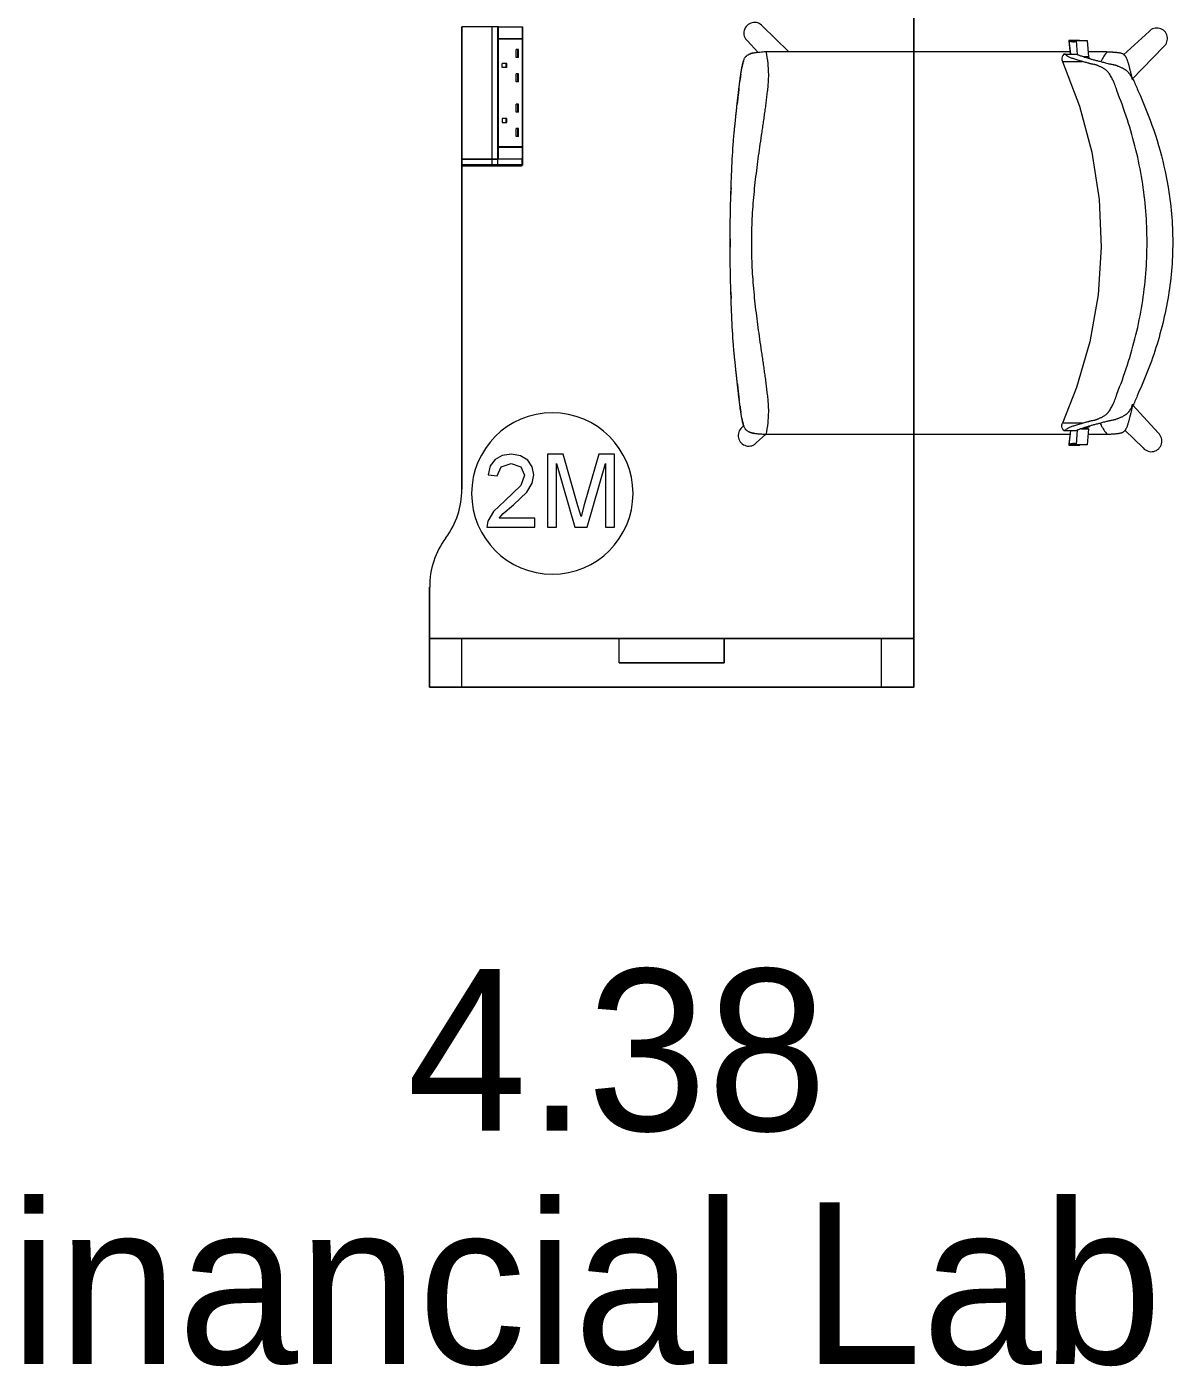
# Model space of a CAD drawing. Header units: millimetres. Extents: x 79795 to 317870, y -36033 to 97293.
# Drawn here: x 178801 to 180221, y 21896 to 23556 of the extents above; entities that cross this region are included whole.
import ezdxf

# ---------------------------------------------------------------- set-up
doc = ezdxf.new("R2010")
doc.units = ezdxf.units.MM
doc.header["$MEASUREMENT"] = 0
doc.layers.add('A-AREA-IDEN', color=7, linetype='CONTINUOUS', lineweight=9)
doc.layers.add('I-FURN', color=8, linetype='CONTINUOUS', lineweight=9)
doc.styles.add('Century Gothic', font='GOTHIC.TTF', dxfattribs={"height": 200})

msp = doc.modelspace()

# ---------------------------------------------------------------- linework, layer by layer
at = {"layer": 'I-FURN'}
for p, q in [((179899.9, 22737.6), (179899.9, 23837.6)), ((179899.9, 23837.6), (179899.9, 22737.6)), ((179339.9, 23555.4), (179339.9, 23391.5)), ((179339.9, 23391.5), (179339.9, 23555.4)), ((179377.4, 23555.4), (179339.9, 23555.4)), ((179377.4, 23391.5), (179377.4, 23555.4)), ((179384.3, 23555.4), (179377.4, 23555.4)), ((179385.1, 23555.5), (179382.7, 23555.5)), ((179384.3, 23391.5), (179384.3, 23555.4)), ((179384.3, 23555.4), (179384.9, 23555.4)), ((179384.9, 23555.4), (179384.9, 23540.5)), ((179385.1, 23540.5), (179385.1, 23555.5)), ((179385.1, 23555.5), (179415, 23555.5)), ((179414.8, 23391.5), (179414.8, 23555.4)), ((179415, 23555.5), (179415, 23540.5)), ((179744.6, 23524.9), (179712.3, 23556.3)), ((180191.2, 23549.7), (180159.7, 23520.7)), ((179384.9, 23540), (179384.9, 23407)), ((179415, 23540.5), (179385.1, 23540.5)), ((179385.1, 23407), (179385.1, 23540)), ((179415, 23540), (179385.1, 23540)), ((179409.9, 23527.4), (179407.1, 23527.4)), ((179407.1, 23517.4), (179407.1, 23527.4)), ((179409.2, 23517.4), (179409.2, 23527.4)), ((179409.9, 23517.4), (179409.9, 23527.4)), ((179414.6, 23540.5), (179414.6, 23540)), ((179415, 23540), (179415, 23407)), ((179693.6, 23538.1), (179706.6, 23523.9)), ((180091.7, 23538.7), (180093.7, 23521.5)), ((180105, 23538.7), (180091.7, 23538.7)), ((180091.7, 23537.8), (180093.6, 23521.5)), ((180102.6, 23521), (180101.4, 23538.4)), ((180101.4, 23538.4), (180114.7, 23538.4)), ((180114.7, 23538.4), (180116.1, 23518.5)), ((180170, 23490.3), (180209.4, 23531)), ((179409.9, 23517.4), (179407.1, 23517.4)), ((179716.3, 23524.9), (179716.9, 23524.9)), ((180083.6, 23518.3), (180083.3, 23516.8)), ((180083.3, 23516.8), (180083.3, 23514.5)), ((180083.3, 23514.5), (180083.9, 23512.4)), ((180084.3, 23520), (180083.6, 23518.3)), ((180083.9, 23512.4), (180105.1, 23457.3)), ((180085.4, 23521.5), (180084.3, 23520)), ((180087.5, 23521.5), (180101.1, 23521.5)), ((180116.1, 23518.5), (180110.2, 23518.5)), ((180116.1, 23517.5), (180113.1, 23517.5)), ((179395.6, 23509.9), (179389.9, 23509.9)), ((179389.9, 23504.9), (179389.9, 23509.9)), ((179395.6, 23504.9), (179389.9, 23504.9)), ((179394.9, 23504.9), (179394.9, 23509.9)), ((179395.6, 23504.9), (179395.6, 23509.9)), ((179409.9, 23497.4), (179407.1, 23497.4)), ((179407.1, 23487.4), (179407.1, 23497.4)), ((179409.2, 23487.4), (179409.2, 23497.4)), ((179409.9, 23487.4), (179409.9, 23497.4)), ((179409.9, 23487.4), (179407.1, 23487.4)), ((179409.9, 23459.6), (179407.1, 23459.6)), ((179407.1, 23449.6), (179407.1, 23459.6)), ((179409.9, 23449.6), (179407.1, 23449.6)), ((179409.2, 23449.6), (179409.2, 23459.6)), ((179409.9, 23449.6), (179409.9, 23459.6)), ((180105.1, 23457.3), (180120.3, 23400.2)), ((179389.9, 23442.1), (179389.9, 23437.1)), ((179395.6, 23442.1), (179389.9, 23442.1)), ((179389.9, 23437.1), (179395.6, 23437.1)), ((179394.9, 23437.1), (179394.9, 23442.1)), ((179395.6, 23437.1), (179395.6, 23442.1)), ((179409.9, 23429.6), (179407.1, 23429.6)), ((179407.1, 23419.6), (179407.1, 23429.6)), ((179409.2, 23419.6), (179409.2, 23429.6)), ((179409.9, 23419.6), (179409.9, 23429.6)), ((179409.9, 23419.6), (179407.1, 23419.6)), ((179384.9, 23406.5), (179384.9, 23391.5)), ((179415, 23407), (179385.1, 23407)), ((179385.1, 23391.5), (179385.1, 23406.5)), ((179385.1, 23406.5), (179415, 23406.5)), ((179414.6, 23407), (179414.6, 23406.5)), ((179415, 23406.5), (179415, 23391.5)), ((180120.3, 23400.2), (180129.2, 23341.7)), ((179339.9, 23391.5), (179377.4, 23391.5)), ((179339.9, 23391.4), (179339.9, 23384.4)), ((179339.9, 23384.4), (179339.9, 23391.4)), ((179377.4, 23391.4), (179339.9, 23391.4)), ((179339.9, 23384.4), (179339.9, 22982.6)), ((179339.9, 22982.6), (179339.9, 23384.4)), ((179377.4, 23384.4), (179339.9, 23384.4)), ((179344.9, 23383.4), (179340.9, 23383.4)), ((179340.9, 23383.4), (179378, 23383.4)), ((179344.9, 23383.4), (179344.9, 23384.4)), ((179383.5, 23383.4), (179344.9, 23383.4)), ((179377.4, 23391.5), (179384.3, 23391.5)), ((179377.4, 23384.4), (179377.4, 23391.4)), ((179384.3, 23391.4), (179377.4, 23391.4)), ((179384.3, 23384.4), (179377.4, 23384.4)), ((179378, 23383.4), (179383.5, 23383.4)), ((179383.5, 23383.4), (179413.8, 23383.4)), ((179383.5, 23383.4), (179413.8, 23383.4)), ((179384.9, 23391.5), (179384.3, 23391.5)), ((179384.3, 23384.4), (179384.3, 23391.4)), ((179414.6, 23391.4), (179384.3, 23391.4)), ((179414.6, 23384.4), (179384.3, 23384.4)), ((179415, 23391.5), (179385.1, 23391.5)), ((179414.4, 23383.7), (179414.4, 23383.7)), ((179414.6, 23384.4), (179414.6, 23391.4)), ((179414.8, 23391.4), (179414.6, 23391.4)), ((179414.8, 23384.4), (179414.6, 23384.4)), ((179414.8, 23384.4), (179414.8, 23391.4)), ((179414.8, 23384.4), (179414.8, 23391.4)), ((179414.8, 23391.4), (179414.8, 23384.4)), ((180129.2, 23341.7), (180131.8, 23282.6)), ((180131.8, 23282.6), (180128, 23223.6)), ((180128, 23223.6), (180117.8, 23165.4)), ((180117.8, 23165.4), (180101.4, 23108.6)), ((180101.4, 23108.6), (180083.9, 23064.7)), ((180202.7, 23052), (180170.5, 23087.1)), ((180083.3, 23062.6), (180083.9, 23064.7)), ((179689.7, 23062.1), (179686.8, 23059.2)), ((179705, 23040.4), (179715.8, 23050.3)), ((179716.9, 23050.3), (179716.3, 23050.3)), ((180083.3, 23060.3), (180083.3, 23062.6)), ((180083.6, 23058.8), (180083.3, 23060.3)), ((180084.3, 23057.1), (180083.6, 23058.8)), ((180085.4, 23055.5), (180084.3, 23057.1)), ((180087.5, 23055.5), (180101.1, 23055.5)), ((180093.7, 23055.5), (180091.7, 23038.4)), ((180093.9, 23055.5), (180091.7, 23037.4)), ((180101.4, 23038.7), (180102.6, 23056.1)), ((180101.4, 23037.7), (180102.7, 23056.1)), ((180107.3, 23057.7), (180116.1, 23057.7)), ((180110.2, 23058.6), (180116.1, 23058.6)), ((180116.1, 23057.7), (180114.7, 23037.7)), ((180161.2, 23055.9), (180184, 23033.8)), ((180091.7, 23037.4), (180105, 23037.4)), ((180114.7, 23037.7), (180101.4, 23037.7)), ((179381, 23019.4), (179375.1, 23011.5)), ((179389.8, 23024.3), (179381, 23019.4)), ((179388.4, 23010.5), (179400.9, 23014.6)), ((179401.2, 23026), (179389.8, 23024.3)), ((179400.9, 23014.6), (179412.9, 23010.4)), ((179412.6, 23024.1), (179401.2, 23026)), ((179421.4, 23018.7), (179412.6, 23024.1)), ((179427, 23010.6), (179421.4, 23018.7)), ((179465.2, 23026), (179445.8, 23026)), ((179445.8, 23026), (179445.8, 22935.5)), ((179457.1, 22935.5), (179457.1, 23014.6)), ((179457.1, 23014.6), (179479.8, 22935.5)), ((179483.7, 22962.2), (179465.2, 23026)), ((179509.7, 23026), (179491.5, 22963.3)), ((179495.1, 22935.5), (179517.8, 23014.6)), ((179529.1, 23026), (179509.7, 23026)), ((179517.8, 23014.6), (179517.8, 22935.5)), ((179529.1, 22935.5), (179529.1, 23026)), ((179375.1, 23011.5), (179372.3, 23000.5)), ((179372.3, 23000.5), (179383.6, 22999.1)), ((179383.6, 22999.1), (179388.4, 23010.5)), ((179417.5, 23000.1), (179412.7, 22987.3)), ((179412.9, 23010.4), (179417.5, 23000.1)), ((179426.8, 22990), (179428.8, 23000.7)), ((179428.8, 23000.7), (179427, 23010.6)), ((179412.7, 22987.3), (179393.1, 22968.4)), ((179420.2, 22978.9), (179426.8, 22990)), ((179393.1, 22968.4), (179379, 22955.3)), ((179391, 22952.6), (179404, 22963.5)), ((179404, 22963.5), (179420.2, 22978.9)), ((179491.5, 22963.3), (179487.5, 22948.9)), ((179379, 22955.3), (179372.1, 22943.3)), ((179385.9, 22946.8), (179391, 22952.6)), ((179430.3, 22946.8), (179385.9, 22946.8)), ((179430.3, 22935.5), (179430.3, 22946.8)), ((179487.5, 22948.9), (179483.7, 22962.2)), ((179372.1, 22943.3), (179370.9, 22935.5)), ((179370.9, 22935.5), (179430.3, 22935.5)), ((179445.8, 22935.5), (179457.1, 22935.5)), ((179479.8, 22935.5), (179495.1, 22935.5)), ((179517.8, 22935.5), (179529.1, 22935.5)), ((179299.9, 22861.5), (179299.9, 22737.6)), ((179299.9, 22737.6), (179299.9, 22861.5)), ((179339.9, 22797.6), (179299.9, 22797.6)), ((179299.9, 22797.6), (179534.9, 22797.6)), ((179299.9, 22737.6), (179299.9, 22797.6)), ((179299.9, 22737.6), (179299.9, 22797.6)), ((179859.9, 22797.6), (179339.9, 22797.6)), ((179339.9, 22737.6), (179339.9, 22797.6)), ((179339.9, 22737.6), (179339.9, 22797.6)), ((179534.9, 22797.6), (179664.9, 22797.6)), ((179534.9, 22767.6), (179534.9, 22797.6)), ((179534.9, 22767.6), (179534.9, 22797.6)), ((179664.9, 22797.6), (179899.9, 22797.6)), ((179664.9, 22767.6), (179664.9, 22797.6)), ((179664.9, 22797.6), (179664.9, 22767.6)), ((179899.9, 22797.6), (179859.9, 22797.6)), ((179859.9, 22737.6), (179859.9, 22797.6)), ((179859.9, 22737.6), (179859.9, 22797.6)), ((179899.9, 22737.6), (179899.9, 22797.6)), ((179899.9, 22797.6), (179899.9, 22737.6)), ((179664.9, 22767.6), (179534.9, 22767.6)), ((179534.9, 22767.6), (179664.9, 22767.6)), ((179899.9, 22737.6), (179299.9, 22737.6)), ((179299.9, 22737.6), (179339.9, 22737.6)), ((179299.9, 22737.6), (179899.9, 22737.6)), ((179899.9, 22737.6), (179299.9, 22737.6)), ((179339.9, 22737.6), (179859.9, 22737.6)), ((179859.9, 22737.6), (179899.9, 22737.6))]:
    msp.add_line(p, q, dxfattribs=at)
at = {"layer": 'I-FURN', "flags": 128}
for points in [[(179340.9, 23383.4), (179340.9, 23383.4), (179340.8, 23383.4), (179340.8, 23383.4), (179340.8, 23383.5), (179340.7, 23383.5), (179340.7, 23383.5), (179340.6, 23383.5), (179340.6, 23383.5), (179340.6, 23383.5), (179340.5, 23383.5), (179340.5, 23383.5), (179340.5, 23383.6), (179340.4, 23383.6), (179340.4, 23383.6), (179340.4, 23383.6), (179340.3, 23383.6), (179340.3, 23383.7), (179340.3, 23383.7), (179340.2, 23383.7), (179340.2, 23383.7), (179340.2, 23383.8), (179340.1, 23383.8), (179340.1, 23383.8), (179340.1, 23383.9), (179340.1, 23383.9), (179340.1, 23383.9), (179340, 23384), (179340, 23384), (179340, 23384), (179340, 23384.1), (179340, 23384.1), (179340, 23384.2), (179340, 23384.2), (179339.9, 23384.2), (179339.9, 23384.3), (179339.9, 23384.3), (179339.9, 23384.4), (179339.9, 23384.4), (179339.9, 23384.4), (179339.9, 23384.4)], [(179344.9, 23383.4), (179344.8, 23383.4), (179344.6, 23383.4), (179344.4, 23383.4), (179344.3, 23383.4), (179344.1, 23383.4), (179344, 23383.4), (179343.8, 23383.4), (179343.7, 23383.4), (179343.5, 23383.4), (179343.4, 23383.4), (179343.2, 23383.4), (179343.1, 23383.4), (179342.9, 23383.4), (179342.8, 23383.4), (179342.7, 23383.4), (179342.5, 23383.4), (179342.4, 23383.4), (179342.3, 23383.4), (179342.2, 23383.4), (179342.1, 23383.4), (179341.9, 23383.4), (179341.8, 23383.4), (179341.7, 23383.4), (179341.6, 23383.4), (179341.6, 23383.4), (179341.5, 23383.4), (179341.4, 23383.4), (179341.3, 23383.4), (179341.3, 23383.4), (179341.2, 23383.4), (179341.1, 23383.4), (179341.1, 23383.4), (179341, 23383.4), (179341, 23383.4), (179341, 23383.4), (179341, 23383.4), (179340.9, 23383.4), (179340.9, 23383.4), (179340.9, 23383.4)], [(179340.9, 23383.4), (179340.9, 23383.4), (179340.9, 23383.4)], [(179340.9, 23383.4), (179341.2, 23383.4), (179341.6, 23383.4), (179342.2, 23383.4), (179342.9, 23383.4), (179343.7, 23383.4), (179344.6, 23383.4), (179345.7, 23383.4), (179346.9, 23383.4), (179348.2, 23383.4), (179349.7, 23383.4), (179351.3, 23383.4), (179353, 23383.4), (179354.8, 23383.4), (179356.7, 23383.4), (179358.8, 23383.4), (179360.9, 23383.4), (179363.2, 23383.4), (179365.5, 23383.4), (179368, 23383.4), (179370.5, 23383.4), (179373.2, 23383.4), (179375.9, 23383.4), (179378, 23383.4)], [(179378, 23383.4), (179378.1, 23383.4), (179378.2, 23383.4), (179378.4, 23383.4), (179378.5, 23383.4), (179378.7, 23383.4), (179378.8, 23383.4), (179379, 23383.4), (179379.1, 23383.4), (179379.3, 23383.4), (179379.4, 23383.4), (179379.6, 23383.4), (179379.7, 23383.4), (179379.9, 23383.4), (179380.1, 23383.4), (179380.2, 23383.4), (179380.4, 23383.4), (179380.5, 23383.4), (179380.7, 23383.4), (179380.8, 23383.4), (179381, 23383.4), (179381.2, 23383.4), (179381.3, 23383.4), (179381.5, 23383.4), (179381.6, 23383.4), (179381.8, 23383.4), (179381.9, 23383.4), (179382.1, 23383.4), (179382.2, 23383.4), (179382.3, 23383.4), (179382.5, 23383.4), (179382.6, 23383.4), (179382.7, 23383.4), (179382.8, 23383.4), (179383, 23383.4), (179383.1, 23383.4), (179383.2, 23383.4), (179383.3, 23383.4), (179383.4, 23383.4), (179383.5, 23383.4)], [(179414.8, 23384.4), (179414.8, 23384.4), (179414.8, 23384.4), (179414.8, 23384.3), (179414.8, 23384.3), (179414.7, 23384.2), (179414.7, 23384.2), (179414.7, 23384.2), (179414.7, 23384.1), (179414.7, 23384.1), (179414.7, 23384.1), (179414.7, 23384), (179414.7, 23384), (179414.6, 23383.9)]]:
    msp.add_lwpolyline(points, dxfattribs=at)
at = {"layer": 'I-FURN'}
for centre, radius, start, end in [((179702.3, 23547.8), 13.1, 40.3941, 228.0104), ((180200.9, 23540.9), 13.1, 310.4176, 138.0338), ((179451.9, 22977.4), 100, 0, 180), ((179695.3, 23049.2), 13.1, 130.3707, 317.9869), ((180194, 23042.3), 13.1, 220.3941, 48.0104), ((179239.9, 22982.6), 100, 323.1301, 0), ((179239.9, 22982.6), 100, 323.1301, 0), ((179451.9, 22977.4), 100, 180.0251, 0), ((179400, 22862.6), 100, 143.1301, 180.6256), ((179400, 22862.6), 100, 143.1301, 180.6256)]:
    msp.add_arc(centre, radius, start, end, dxfattribs=at)
for centre, major_axis, ratio, start_param, end_param in [((180097.1, 23555.2), (0, -17.4), 0.978487, 5.960696, 6.540192), ((180097.1, 23554.3), (0, -17.4), 0.978487, 5.960696, 6.540192), ((180110.4, 23555.2), (0, -17.4), 0.978487, 5.960696, 6.044337), ((179340.9, 23384.4), (0, 1), 0.998113, 1.570796, 3.141593), ((179378, 23384.4), (0, 1), 0.56467, 1.570796, 3.141593), ((179383.5, 23384.4), (0, 1), 0.819152, 3.141593, 4.712389), ((179413.8, 23384.4), (0, -1), 0.819152, 0, 1.570796), ((180097.1, 23021.9), (0, -17.4), 0.978487, 2.884586, 3.464082), ((180097.1, 23020.9), (0, -17.4), 0.978487, 2.884586, 3.464082), ((180110.4, 23020.9), (0, -17.4), 0.978487, 3.380441, 3.464082)]:
    msp.add_ellipse(centre, major_axis=major_axis, ratio=ratio, start_param=start_param, end_param=end_param, dxfattribs=at)
for points, knots in [([(179676.2, 23413.9), (179676.5, 23417.1), (179677, 23421.8), (179677.6, 23427.9), (179678, 23432.4), (179678.5, 23436.7), (179678.9, 23440.8), (179679.3, 23445), (179679.8, 23449.4), (179680.3, 23454.2), (179680.8, 23459.1), (179681.4, 23463.9), (179681.9, 23468.6), (179682.4, 23473), (179682.8, 23477), (179683.3, 23480.5), (179683.6, 23483.4), (179683.9, 23485.7), (179684.2, 23488), (179684.5, 23490.7), (179685, 23494), (179685.5, 23497.5), (179685.9, 23500.1), (179686.2, 23501.7), (179686.4, 23502.9), (179686.6, 23504.1), (179686.9, 23505.7), (179687.3, 23507.8), (179687.9, 23510.1), (179688.7, 23513), (179689.5, 23515.4), (179690.4, 23517), (179690.9, 23517.8), (179691.3, 23518.4), (179691.8, 23518.9), (179692.4, 23519.5), (179693.6, 23520.5), (179695.3, 23521.4), (179697.3, 23522.2), (179698.9, 23522.7), (179700.8, 23523.2), (179703.4, 23523.6), (179706.9, 23524.1), (179711, 23524.5), (179714.4, 23524.8), (179715.8, 23524.9), (179716.3, 23524.9)], [0, 0, 0, 0, 0.0625, 0.09375, 0.125, 0.15625, 0.1875, 0.21875, 0.25, 0.28125, 0.3125, 0.34375, 0.375, 0.40625, 0.4375, 0.46875, 0.484375, 0.5, 0.515625, 0.53125, 0.5625, 0.59375, 0.609375, 0.617188, 0.625, 0.632812, 0.640625, 0.65625, 0.671875, 0.6875, 0.71875, 0.734375, 0.742188, 0.75, 0.757812, 0.765625, 0.78125, 0.8125, 0.828125, 0.84375, 0.859375, 0.875, 0.90625, 0.9375, 0.96875, 1, 1, 1, 1]), ([(179688.8, 23513.1), (179688.7, 23512.9), (179688.5, 23512.2), (179688.1, 23510.8), (179687.6, 23509), (179687.2, 23507.1), (179686.9, 23505.9), (179686.8, 23505.3)], [0.2634642, 0.2634642, 0.2634642, 0.2634642, 0.26785714, 0.28571429, 0.30357143, 0.32142857, 0.33764593, 0.33764593, 0.33764593, 0.33764593]), ([(179700.3, 23523), (179699.8, 23522.9), (179698.6, 23522.6), (179697, 23522.1), (179695.7, 23521.6), (179694.9, 23521.2), (179694.8, 23521.1)], [0.11388456, 0.11388456, 0.11388456, 0.11388456, 0.125, 0.14285714, 0.16071429, 0.16623382, 0.16623382, 0.16623382, 0.16623382]), ([(179698.9, 23287.6), (179698.9, 23297.6), (179699.3, 23312.7), (179700.5, 23332.8), (179701.8, 23347.8), (179703.3, 23362.7), (179705.1, 23377.7), (179707, 23392.1), (179709, 23406.5), (179710.8, 23418.9), (179712.3, 23428.8), (179713.4, 23436.2), (179714.4, 23443.6), (179715.5, 23451), (179716.3, 23457.1), (179717, 23462), (179717.4, 23465.7), (179717.8, 23469.4), (179718.4, 23474.4), (179719.2, 23480.6), (179719.7, 23486.8), (179719.9, 23491.8), (179720, 23495.5), (179719.9, 23499.2), (179719.7, 23504.1), (179719, 23512.7), (179717.8, 23520), (179716.9, 23524.9)], [0, 0, 0, 0, 0.125, 0.1875, 0.25, 0.3125, 0.375, 0.4375, 0.5, 0.5625, 0.59375, 0.625, 0.65625, 0.6875, 0.71875, 0.734375, 0.75, 0.765625, 0.78125, 0.8125, 0.84375, 0.859375, 0.875, 0.890625, 0.90625, 0.9375, 1, 1, 1, 1]), ([(179716.9, 23524.9), (179727.1, 23524.9), (179742, 23524.9), (179761.7, 23524.9), (179776.5, 23524.9), (179791.2, 23524.9), (179805.8, 23524.9), (179818.1, 23524.9), (179828.1, 23524.9), (179835.7, 23524.9), (179843.3, 23524.9), (179853.4, 23524.9), (179865.9, 23524.9), (179878.3, 23524.9), (179888.4, 23524.9), (179894.8, 23524.9), (179898.7, 23524.9), (179900, 23524.9)], [-1, -1, -1, -1, -0.9285714, -0.8928571, -0.8571429, -0.8214286, -0.7857143, -0.75, -0.7321429, -0.7142857, -0.6964286, -0.6785714, -0.6428571, -0.6071429, -0.5892857, -0.5714286, -0.5621337, -0.5621337, -0.5621337, -0.5621337]), ([(179900, 23524.9), (179901.2, 23524.9), (179905, 23524.9), (179913.7, 23524.9), (179926.2, 23524.9), (179941.2, 23524.9), (179956.4, 23524.9), (179971.5, 23524.9), (179986.4, 23524.9), (179998.8, 23524.9), (180008.9, 23524.9), (180016.5, 23524.9), (180024.1, 23524.9), (180034, 23524.9), (180046.2, 23524.9), (180058.6, 23524.9), (180068.7, 23524.9), (180076.4, 23524.9), (180084.2, 23524.9), (180090.1, 23524.9), (180093.3, 23524.9), (180094, 23524.9)], [-0.5621337, -0.5621337, -0.5621337, -0.5621337, -0.5535714, -0.5357143, -0.5, -0.4642857, -0.4285714, -0.3928571, -0.3571429, -0.3214286, -0.3035714, -0.2857143, -0.2678571, -0.25, -0.2142857, -0.1785714, -0.1607143, -0.1428571, -0.125, -0.1071429, -0.1022726, -0.1022726, -0.1022726, -0.1022726]), ([(180084.5, 23512.4), (180084.8, 23512.4), (180085.4, 23512.4), (180087.4, 23512.4), (180091.3, 23512.4), (180098.5, 23512.4), (180105.1, 23512.4), (180108.8, 23512.4)], [0.4444444, 0.4444444, 0.4444444, 0.4444444, 0.5138889, 0.5833333, 0.7222222, 0.8611111, 1, 1, 1, 1]), ([(180087.5, 23521.5), (180086.9, 23521.5), (180086.1, 23521.5), (180085.5, 23521.5), (180085.4, 23521.5), (180086, 23521.5), (180086.8, 23521.5), (180087.1, 23521.5)], [0, 0, 0, 0, 0.125, 0.25, 0.375, 0.5, 0.5828112, 0.5828112, 0.5828112, 0.5828112]), ([(180108.3, 23519.1), (180110.2, 23518.4), (180113.4, 23517.4), (180118.4, 23515.9), (180122.5, 23514.8), (180126.7, 23513.7), (180131.2, 23512.5), (180135.3, 23511.4), (180138.6, 23510.5), (180140.8, 23509.9), (180142.5, 23509.6), (180144.2, 23509.2), (180145.9, 23509), (180147.6, 23508.6), (180149, 23508.3), (180150.1, 23507.9), (180151, 23507.6), (180151.5, 23507.4), (180151.8, 23507.2), (180152.2, 23507.1), (180152.7, 23506.9), (180153.6, 23506.5), (180155, 23506), (180156.6, 23505.3), (180158.3, 23504.5), (180160, 23503.6), (180161.8, 23502.5), (180163.2, 23501.3), (180164.2, 23500.4), (180164.7, 23499.8), (180165.1, 23499.3), (180165.5, 23498.9), (180166.1, 23498.2), (180167, 23497), (180168.4, 23495.1), (180170, 23492.7), (180172, 23489), (180174.5, 23483.9), (180176.3, 23479.2), (180177.2, 23476.7)], [0, 0, 0, 0, 0.142857, 0.214286, 0.285714, 0.357143, 0.428571, 0.5, 0.535714, 0.571429, 0.589286, 0.607143, 0.642857, 0.660714, 0.678571, 0.696429, 0.705357, 0.709821, 0.714286, 0.71875, 0.723214, 0.732143, 0.75, 0.767857, 0.785714, 0.803571, 0.821429, 0.839286, 0.848214, 0.852679, 0.857143, 0.861607, 0.866071, 0.875, 0.892857, 0.910714, 0.928571, 0.964286, 1, 1, 1, 1]), ([(180151.2, 23476.7), (180150.5, 23479.2), (180149, 23483.8), (180146.8, 23488.9), (180145, 23492.5), (180143.6, 23494.9), (180142.4, 23496.8), (180141.5, 23498), (180141, 23498.7), (180140.6, 23499.2), (180140.3, 23499.6), (180139.7, 23500.2), (180138.8, 23501.2), (180137.4, 23502.4), (180135.7, 23503.6), (180134, 23504.5), (180132.3, 23505.4), (180130.7, 23506.1), (180129.4, 23506.6), (180128.5, 23507), (180128, 23507.2), (180127.7, 23507.4), (180127.3, 23507.5), (180126.9, 23507.7), (180126.1, 23508.1), (180125.1, 23508.4), (180123.9, 23508.7), (180122.4, 23509), (180121, 23509.3), (180119.5, 23509.5), (180118.3, 23509.8), (180117.1, 23510.1), (180115.5, 23510.6), (180112.7, 23511.3), (180110.4, 23512), (180108.8, 23512.4)], [0, 0, 0, 0, 0.0625, 0.125, 0.15625, 0.1875, 0.21875, 0.234375, 0.242188, 0.25, 0.257812, 0.265625, 0.28125, 0.3125, 0.34375, 0.375, 0.40625, 0.4375, 0.46875, 0.484375, 0.492188, 0.5, 0.507812, 0.515625, 0.53125, 0.5625, 0.59375, 0.625, 0.6875, 0.71875, 0.75, 0.78125, 0.8125, 0.875, 1, 1, 1, 1]), ([(180139.5, 23524.7), (180137.9, 23522.8), (180135, 23519), (180132.5, 23514.8), (180131.3, 23512.4), (180131.1, 23512.1)], [0, 0, 0, 0, 0.02777778, 0.05555556, 0.06066679, 0.06066679, 0.06066679, 0.06066679]), ([(180139.5, 23524.7), (180140.5, 23524.7), (180142.2, 23524.6), (180144.1, 23524.4), (180145.2, 23524.4), (180146.1, 23524.3), (180146.9, 23524.3), (180147.9, 23524.2), (180149.1, 23524.1), (180150.3, 23524), (180151.2, 23523.9), (180151.7, 23523.8), (180152.1, 23523.8), (180152.5, 23523.7), (180153, 23523.7), (180153.9, 23523.5), (180155.1, 23523.3), (180156.5, 23523), (180157.7, 23522.6), (180158.9, 23521.9), (180160.1, 23521), (180161, 23520.1), (180161.6, 23519.2), (180162.1, 23518.5), (180162.5, 23517.8), (180163, 23516.8), (180163.6, 23515.5), (180164.2, 23513.8), (180164.8, 23512.1), (180165.3, 23510.3), (180165.8, 23508.7), (180166.2, 23507.2), (180166.7, 23505.5), (180167.1, 23503.7), (180167.7, 23501.2), (180168.7, 23496.8), (180169.6, 23493), (180170, 23490.7)], [0, 0, 0, 0, 0.0625, 0.09375, 0.109375, 0.125, 0.140625, 0.15625, 0.1875, 0.21875, 0.234375, 0.242188, 0.25, 0.257812, 0.265625, 0.28125, 0.3125, 0.34375, 0.375, 0.40625, 0.4375, 0.46875, 0.484375, 0.5, 0.515625, 0.53125, 0.5625, 0.59375, 0.625, 0.65625, 0.6875, 0.71875, 0.75, 0.78125, 0.8125, 0.875, 1, 1, 1, 1]), ([(179685.4, 23496.9), (179685.4, 23496.8), (179685.3, 23495.8), (179685, 23494), (179684.7, 23491.7), (179684.4, 23489.7), (179684.3, 23488.6), (179684.2, 23488.2)], [0.40654079, 0.40654079, 0.40654079, 0.40654079, 0.41071429, 0.42857143, 0.44642857, 0.46428571, 0.47431632, 0.47431632, 0.47431632, 0.47431632]), ([(179683.2, 23479.9), (179683.1, 23479.5), (179683, 23478.5), (179682.7, 23475.9), (179682.3, 23472.2), (179681.8, 23468.1), (179681.4, 23464.1), (179681.1, 23461.3), (179680.9, 23459.8)], [0.5447675, 0.5447675, 0.5447675, 0.5447675, 0.5535714, 0.5714286, 0.6071429, 0.6428571, 0.6785714, 0.7142857, 0.7142857, 0.7142857, 0.7142857]), ([(180151.2, 23100.4), (180156, 23112.3), (180164.8, 23136.5), (180178.9, 23186.1), (180189.2, 23249.8), (180189.2, 23327.3), (180178.9, 23391), (180164.8, 23440.6), (180156, 23464.7), (180151.2, 23476.7)], [-1, -1, -1, -1, -0.9, -0.8, -0.6, -0.4, -0.2, -0.1, 0, 0, 0, 0]), ([(180177.2, 23476.7), (180184.7, 23460.6), (180197.9, 23427.8), (180213.7, 23370.8), (180222.2, 23306.3), (180219, 23235.4), (180206.5, 23177.6), (180191.4, 23132.8), (180182.2, 23111.1), (180177.2, 23100.4)], [-1, -1, -1, -1, -0.863636, -0.727273, -0.545455, -0.363636, -0.181818, -0.090909, 0, 0, 0, 0]), ([(179676.2, 23161.3), (179675.4, 23173.3), (179674.4, 23191.3), (179673.6, 23212.3), (179673.2, 23224.3), (179672.9, 23233.3), (179672.7, 23242.3), (179672.5, 23251.4), (179672.4, 23260.4), (179672.2, 23269.4), (179672.2, 23278.5), (179672.2, 23287.6), (179672.2, 23296.7), (179672.2, 23305.7), (179672.4, 23314.8), (179672.5, 23323.8), (179672.7, 23332.8), (179672.9, 23341.9), (179673.2, 23350.9), (179673.6, 23362.9), (179674.4, 23383.9), (179675.4, 23401.9), (179676.2, 23413.9)], [0, 0, 0, 0, 0.142857, 0.214286, 0.25, 0.285714, 0.321429, 0.357143, 0.392857, 0.428571, 0.464286, 0.5, 0.535714, 0.571429, 0.607143, 0.642857, 0.678571, 0.714286, 0.75, 0.785714, 0.857143, 1, 1, 1, 1]), ([(179673.3, 23356.2), (179673.3, 23354.4), (179673.2, 23351.6), (179673.1, 23348.8), (179673.1, 23347.8)], [0.45739181, 0.45739181, 0.45739181, 0.45739181, 0.5, 0.52352779, 0.52352779, 0.52352779, 0.52352779]), ([(179716.9, 23050.3), (179717.8, 23055.1), (179719, 23062.5), (179719.7, 23071.1), (179719.9, 23076), (179720, 23079.7), (179719.9, 23083.4), (179719.7, 23088.3), (179719.2, 23094.6), (179718.4, 23100.8), (179717.8, 23105.7), (179717.4, 23109.5), (179717, 23113.2), (179716.3, 23118.1), (179715.5, 23124.2), (179714.4, 23131.6), (179713.4, 23139), (179712.3, 23146.4), (179710.8, 23156.3), (179709, 23168.6), (179707, 23183.1), (179705.1, 23197.5), (179703.3, 23212.4), (179701.8, 23227.4), (179700.5, 23242.4), (179699.3, 23262.5), (179698.9, 23277.5), (179698.9, 23287.6)], [0, 0, 0, 0, 0.0625, 0.09375, 0.109375, 0.125, 0.140625, 0.15625, 0.1875, 0.21875, 0.234375, 0.25, 0.265625, 0.28125, 0.3125, 0.34375, 0.375, 0.40625, 0.4375, 0.5, 0.5625, 0.625, 0.6875, 0.75, 0.8125, 0.875, 1, 1, 1, 1]), ([(179673.1, 23227.4), (179673.1, 23226.4), (179673.2, 23223.6), (179673.3, 23220.8), (179673.4, 23219)], [0.47647303, 0.47647303, 0.47647303, 0.47647303, 0.5, 0.54260339, 0.54260339, 0.54260339, 0.54260339]), ([(179716.3, 23050.3), (179715.8, 23050.3), (179714.5, 23050.4), (179711.2, 23050.7), (179707.1, 23051), (179703.6, 23051.5), (179701, 23052), (179699.1, 23052.4), (179697.4, 23052.9), (179695.9, 23053.5), (179694.6, 23054.2), (179693.4, 23054.9), (179692.5, 23055.6), (179691.8, 23056.2), (179691.3, 23056.9), (179690.6, 23057.8), (179689.6, 23059.7), (179688.7, 23062.1), (179687.9, 23064.9), (179687.4, 23067.2), (179687, 23069.2), (179686.6, 23070.9), (179686.4, 23072), (179686.2, 23073.2), (179686, 23074.7), (179685.6, 23077.2), (179685.1, 23080.6), (179684.6, 23083.7), (179684.3, 23086.3), (179684, 23088.5), (179683.7, 23090.7), (179683.4, 23093.6), (179683, 23097.1), (179682.5, 23101.2), (179682, 23105.7), (179681.4, 23110.6), (179680.9, 23115.8), (179680.3, 23120.9), (179679.8, 23126), (179679.3, 23130.5), (179678.9, 23134.7), (179678.5, 23138.7), (179678, 23142.9), (179677.6, 23147.4), (179676.9, 23153.5), (179676.5, 23158.2), (179676.2, 23161.3)], [0, 0, 0, 0, 0.03125, 0.0625, 0.09375, 0.125, 0.140625, 0.15625, 0.171875, 0.1875, 0.203125, 0.21875, 0.234375, 0.242188, 0.25, 0.265625, 0.28125, 0.3125, 0.328125, 0.34375, 0.359375, 0.367188, 0.375, 0.382812, 0.390625, 0.40625, 0.4375, 0.46875, 0.484375, 0.5, 0.515625, 0.53125, 0.5625, 0.59375, 0.625, 0.65625, 0.6875, 0.71875, 0.75, 0.78125, 0.8125, 0.84375, 0.875, 0.90625, 0.9375, 1, 1, 1, 1]), ([(179681.2, 23113.2), (179681.3, 23111.8), (179681.6, 23109), (179682, 23105.1), (179682.4, 23101.9), (179682.7, 23099.2), (179683, 23097), (179683.2, 23095.2), (179683.3, 23094.2), (179683.4, 23093.8)], [0.2857143, 0.2857143, 0.2857143, 0.2857143, 0.3214286, 0.3571429, 0.3928571, 0.4107143, 0.4285714, 0.4464286, 0.4561916, 0.4561916, 0.4561916, 0.4561916]), ([(180177.2, 23100.4), (180176.3, 23097.9), (180174.5, 23093.2), (180172, 23088), (180170, 23084.4), (180168.4, 23082), (180167, 23080.1), (180166.1, 23078.9), (180165.5, 23078.2), (180165.1, 23077.7), (180164.7, 23077.3), (180164.2, 23076.7), (180163.2, 23075.7), (180161.8, 23074.6), (180160, 23073.5), (180158.3, 23072.5), (180156.6, 23071.8), (180155, 23071.1), (180153.6, 23070.6), (180152.7, 23070.2), (180152.2, 23070), (180151.8, 23069.9), (180151.5, 23069.7), (180151, 23069.5), (180150.1, 23069.2), (180149, 23068.8), (180147.6, 23068.5), (180145.9, 23068.1), (180144.2, 23067.8), (180142.5, 23067.5), (180141.2, 23067.2), (180139.9, 23066.9), (180138.2, 23066.5), (180135.3, 23065.7), (180131.2, 23064.6), (180126.7, 23063.4), (180122.5, 23062.3), (180118.4, 23061.2), (180114.6, 23060.1), (180111.2, 23059), (180109.2, 23058.3), (180108.3, 23058)], [0, 0, 0, 0, 0.035714, 0.071429, 0.089286, 0.107143, 0.125, 0.133929, 0.138393, 0.142857, 0.147321, 0.151786, 0.160714, 0.178571, 0.196429, 0.214286, 0.232143, 0.25, 0.267857, 0.276786, 0.28125, 0.285714, 0.290179, 0.294643, 0.303571, 0.321429, 0.339286, 0.357143, 0.392857, 0.410714, 0.428571, 0.446429, 0.464286, 0.5, 0.571429, 0.642857, 0.714286, 0.785714, 0.857143, 0.928571, 1, 1, 1, 1]), ([(180108.8, 23064.7), (180110.4, 23065.1), (180112.7, 23065.8), (180115.5, 23066.5), (180117.1, 23066.9), (180118.3, 23067.3), (180119.5, 23067.6), (180121, 23067.8), (180122.4, 23068.1), (180123.9, 23068.4), (180125.1, 23068.7), (180126.1, 23069), (180126.9, 23069.3), (180127.3, 23069.5), (180127.7, 23069.7), (180128, 23069.9), (180128.5, 23070.1), (180129.4, 23070.5), (180130.7, 23071), (180132.3, 23071.7), (180134, 23072.6), (180135.7, 23073.5), (180137.4, 23074.7), (180138.8, 23075.9), (180139.7, 23076.9), (180140.3, 23077.5), (180140.6, 23077.9), (180141, 23078.4), (180141.5, 23079.1), (180142.4, 23080.3), (180143.6, 23082.2), (180145, 23084.6), (180146.8, 23088.2), (180149, 23093.3), (180150.5, 23097.9), (180151.2, 23100.4)], [0, 0, 0, 0, 0.125, 0.1875, 0.21875, 0.25, 0.28125, 0.3125, 0.375, 0.40625, 0.4375, 0.46875, 0.484375, 0.492188, 0.5, 0.507812, 0.515625, 0.53125, 0.5625, 0.59375, 0.625, 0.65625, 0.6875, 0.71875, 0.734375, 0.742188, 0.75, 0.757812, 0.765625, 0.78125, 0.8125, 0.84375, 0.875, 0.9375, 1, 1, 1, 1]), ([(179684.3, 23086.1), (179684.4, 23085.7), (179684.5, 23084.6), (179684.8, 23082.7), (179685.1, 23080.4), (179685.3, 23078.7), (179685.5, 23077.8), (179685.5, 23077.7)], [0.52489931, 0.52489931, 0.52489931, 0.52489931, 0.53571429, 0.55357143, 0.57142857, 0.58928571, 0.5919133, 0.5919133, 0.5919133, 0.5919133]), ([(180170, 23084.5), (180169.6, 23082.2), (180168.7, 23078.4), (180167.7, 23074), (180167.1, 23071.5), (180166.7, 23069.7), (180166.2, 23068), (180165.8, 23066.5), (180165.3, 23064.9), (180164.8, 23063.1), (180164.2, 23061.3), (180163.6, 23059.7), (180163, 23058.3), (180162.5, 23057.4), (180162.1, 23056.7), (180161.6, 23056), (180161, 23055.1), (180160.1, 23054.2), (180158.9, 23053.3), (180157.7, 23052.6), (180156.5, 23052.2), (180155.1, 23051.9), (180153.9, 23051.6), (180153, 23051.5), (180152.5, 23051.4), (180152.1, 23051.4), (180151.7, 23051.4), (180151.2, 23051.3), (180150.3, 23051.2), (180149.1, 23051.1), (180147.9, 23051), (180146.9, 23050.9), (180146.1, 23050.9), (180145.2, 23050.8), (180144.1, 23050.7), (180142.2, 23050.6), (180140.5, 23050.5), (180139.5, 23050.5)], [0, 0, 0, 0, 0.125, 0.1875, 0.21875, 0.25, 0.28125, 0.3125, 0.34375, 0.375, 0.40625, 0.4375, 0.46875, 0.484375, 0.5, 0.515625, 0.53125, 0.5625, 0.59375, 0.625, 0.65625, 0.6875, 0.71875, 0.734375, 0.742188, 0.75, 0.757812, 0.765625, 0.78125, 0.8125, 0.84375, 0.859375, 0.875, 0.890625, 0.90625, 0.9375, 1, 1, 1, 1]), ([(179686.9, 23069.7), (179687, 23069), (179687.3, 23067.7), (179687.7, 23065.7), (179688.2, 23063.9), (179688.6, 23062.7), (179688.8, 23062), (179688.8, 23062)], [0.66001447, 0.66001447, 0.66001447, 0.66001447, 0.67857143, 0.69642857, 0.71428571, 0.73214286, 0.73259197, 0.73259197, 0.73259197, 0.73259197]), ([(180108.8, 23064.7), (180105.8, 23064.7), (180100.4, 23064.7), (180094, 23064.7), (180089.3, 23064.7), (180086.6, 23064.7), (180085.2, 23064.7), (180084.7, 23064.7), (180084.5, 23064.7)], [0, 0, 0, 0, 0.1111111, 0.2222222, 0.3333333, 0.4444444, 0.5, 0.5555556, 0.5555556, 0.5555556, 0.5555556]), ([(180130.5, 23064.5), (180130.9, 23063.7), (180132.2, 23060.9), (180135, 23056.2), (180137.9, 23052.3), (180139.5, 23050.5)], [0.93303317, 0.93303317, 0.93303317, 0.93303317, 0.94444444, 0.97222222, 1, 1, 1, 1]), ([(179696.1, 23053.4), (179696.3, 23053.4), (179697.1, 23053), (179698.6, 23052.5), (179700.4, 23052.1), (179701.6, 23051.9), (179701.9, 23051.8)], [0.83602658, 0.83602658, 0.83602658, 0.83602658, 0.83928571, 0.85714286, 0.875, 0.88324401, 0.88324401, 0.88324401, 0.88324401]), ([(179900, 23050.3), (179898.8, 23050.3), (179895, 23050.3), (179888.7, 23050.3), (179878.6, 23050.3), (179866, 23050.3), (179850.9, 23050.3), (179835.5, 23050.3), (179820.3, 23050.3), (179805.5, 23050.3), (179790.8, 23050.3), (179776.1, 23050.3), (179761.4, 23050.3), (179741.8, 23050.3), (179727, 23050.3), (179716.9, 23050.3)], [-0.4371491, -0.4371491, -0.4371491, -0.4371491, -0.4285714, -0.4107143, -0.3928571, -0.3571429, -0.3214286, -0.2857143, -0.25, -0.2142857, -0.1785714, -0.1428571, -0.1071429, -0.0714286, 0, 0, 0, 0]), ([(180094, 23050.3), (180093.5, 23050.3), (180088, 23050.3), (180077.2, 23050.3), (180061.8, 23050.3), (180046.7, 23050.3), (180034.2, 23050.3), (180024.1, 23050.3), (180016.5, 23050.3), (180008.8, 23050.3), (179998.7, 23050.3), (179986.2, 23050.3), (179973.8, 23050.3), (179963.8, 23050.3), (179956.2, 23050.3), (179948.7, 23050.3), (179938.7, 23050.3), (179926.4, 23050.3), (179914, 23050.3), (179905.2, 23050.3), (179901.3, 23050.3), (179900, 23050.3)], [-0.896036, -0.896036, -0.896036, -0.896036, -0.8928571, -0.8571429, -0.8214286, -0.7857143, -0.75, -0.7321429, -0.7142857, -0.6964286, -0.6785714, -0.6428571, -0.6071429, -0.5892857, -0.5714286, -0.5535714, -0.5357143, -0.5, -0.4642857, -0.4464286, -0.4371491, -0.4371491, -0.4371491, -0.4371491]), ([(180087.1, 23055.5), (180086.8, 23055.5), (180086, 23055.5), (180085.4, 23055.5), (180085.5, 23055.5), (180086.1, 23055.5), (180086.9, 23055.5), (180087.5, 23055.5)], [0.4162183, 0.4162183, 0.4162183, 0.4162183, 0.5, 0.625, 0.75, 0.875, 1, 1, 1, 1])]:
    msp.add_open_spline(points, degree=3, knots=knots, dxfattribs=at)
for points in [[(180108.8, 23512.4), (180106.8, 23513), (180103, 23514.1), (180098, 23515.7), (180093.8, 23517.2), (180090.5, 23518.7), (180088.4, 23520.2), (180087.7, 23521.1), (180087.5, 23521.5)], [(180101.1, 23521.5), (180102.2, 23521.2), (180104.5, 23520.3), (180107, 23519.5), (180108.3, 23519.1)], [(180116.6, 23524.9), (180123.2, 23524.9), (180129.5, 23524.9), (180135.6, 23524.9)], [(180117.7, 23516.2), (180117.4, 23516.6), (180117.1, 23517), (180116.9, 23517.4)], [(180135.6, 23524.9), (180136.3, 23524.9), (180137.5, 23524.8), (180138.8, 23524.8), (180139.5, 23524.7)], [(179672.2, 23292.8), (179672.2, 23291.1), (179672.2, 23289.3), (179672.2, 23287.6)], [(179672.2, 23287.6), (179672.2, 23285.9), (179672.2, 23284.1), (179672.2, 23282.4)], [(180170, 23084.5), (180170.3, 23085.7), (180170.5, 23086.9), (180170.7, 23088.2)], [(180170.7, 23088.1), (180170.5, 23086.9), (180170.3, 23085.7), (180170, 23084.5)], [(180087.5, 23055.5), (180087.7, 23056), (180088.4, 23056.9), (180090.5, 23058.4), (180093.8, 23059.9), (180098, 23061.4), (180103, 23063), (180106.8, 23064.1), (180108.8, 23064.7)], [(180108.3, 23058), (180107, 23057.6), (180104.5, 23056.7), (180102.2, 23055.9), (180101.1, 23055.5)], [(180135.6, 23050.3), (180129.5, 23050.3), (180123.2, 23050.3), (180116.7, 23050.3)], [(180116.9, 23059.7), (180117.1, 23060.1), (180117.4, 23060.5), (180117.7, 23060.9)], [(180139.5, 23050.5), (180138.8, 23050.4), (180137.5, 23050.4), (180136.3, 23050.3), (180135.6, 23050.3)]]:
    msp.add_open_spline(points, degree=3, dxfattribs=at)

# ---------------------------------------------------------------- texts
at = {"layer": 'A-AREA-IDEN', "style": 'Century Gothic'}
for s, p in [('4.38', (179271.8, 22188.2)), ('Financial Lab', (178616.5, 21899.2))]:
    msp.add_text(s, height=200, dxfattribs=at).set_placement(p)

doc.saveas('drawing.dxf')
